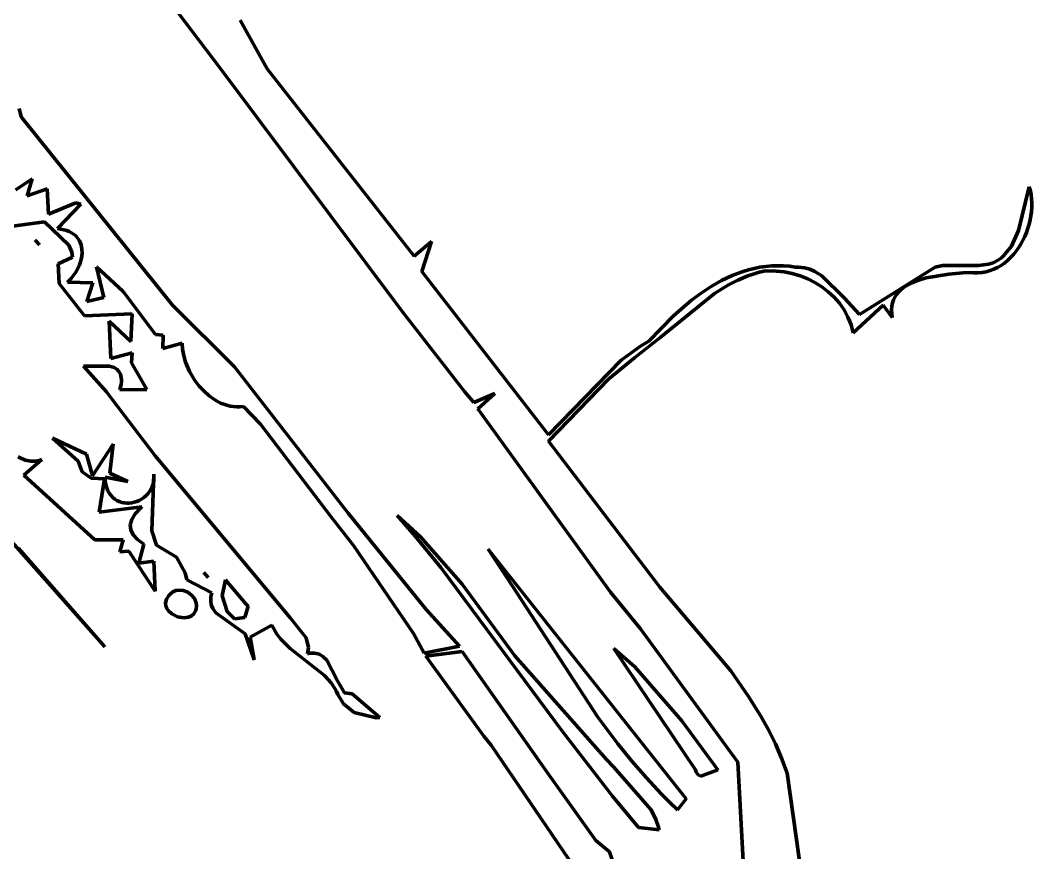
# Model space of a CAD drawing. Header units: millimetres. Extents: x 0 to 14.2, y 0 to 19.5.
# Drawn here: x 11.288 to 12.655, y 8.142 to 9.267 of the extents above; entities that cross this region are included whole.
import ezdxf

# ---------------------------------------------------------------- set-up
doc = ezdxf.new("R2010")
doc.units = ezdxf.units.MM
doc.layers.add('color#010101ff', color=7, linetype='CONTINUOUS', lineweight=100)
doc.layers.add('color#fdfdfdff', color=7, linetype='CONTINUOUS', lineweight=100)

msp = doc.modelspace()

# ---------------------------------------------------------------- linework, layer by layer
at = {"layer": 'color#010101ff'}
for p, q in [((11.5593, 9.2002), (11.2955, 9.5486)), ((11.5847, 9.2668), (11.6214, 9.201)), ((11.8042, 8.8726), (11.5593, 9.2002)), ((11.6214, 9.201), (11.8199, 8.9478)), ((11.2861, 9.1477), (11.2888, 9.136)), ((11.2888, 9.136), (11.4931, 8.8818)), ((11.3035, 9.0524), (11.2817, 9.0376)), ((11.2971, 9.0296), (11.3035, 9.0524)), ((11.3237, 9.0389), (11.2971, 9.0296)), ((11.3257, 9.0047), (11.3237, 9.0389)), ((12.6369, 8.9825), (12.6514, 9.0415)), ((12.6514, 9.0415), (12.6528, 9.0363)), ((12.6528, 9.0363), (12.6538, 9.0309)), ((12.6538, 9.0309), (12.6544, 9.0254)), ((12.6544, 9.0254), (12.6547, 9.0198)), ((11.3625, 9.0201), (11.3257, 9.0047)), ((11.3379, 8.9851), (11.3692, 9.0183)), ((11.3692, 9.0183), (11.3625, 9.0201)), ((12.6546, 9.0141), (12.6542, 9.0084)), ((12.6547, 9.0198), (12.6546, 9.0141)), ((12.6525, 8.9969), (12.6511, 8.9912)), ((12.6535, 9.0026), (12.6525, 8.9969)), ((12.6542, 9.0084), (12.6535, 9.0026)), ((11.2672, 8.987), (11.3203, 8.9943)), ((11.3203, 8.9943), (11.353, 8.9627)), ((11.3424, 8.9845), (11.3379, 8.9851)), ((11.3465, 8.9836), (11.3424, 8.9845)), ((11.3503, 8.9825), (11.3465, 8.9836)), ((11.3537, 8.9811), (11.3503, 8.9825)), ((12.6272, 8.9615), (12.6369, 8.9825)), ((12.6495, 8.9856), (12.6475, 8.98)), ((12.6511, 8.9912), (12.6495, 8.9856)), ((11.3077, 8.9695), (11.3085, 8.9686)), ((11.3137, 8.963), (11.3077, 8.9695)), ((11.3568, 8.9796), (11.3537, 8.9811)), ((11.3595, 8.9778), (11.3568, 8.9796)), ((11.362, 8.9758), (11.3595, 8.9778)), ((11.3641, 8.9736), (11.362, 8.9758)), ((11.366, 8.9712), (11.3641, 8.9736)), ((11.3675, 8.9687), (11.366, 8.9712)), ((11.3698, 8.9634), (11.3675, 8.9687)), ((12.6427, 8.9693), (12.6399, 8.9642)), ((12.6452, 8.9746), (12.6427, 8.9693)), ((12.6475, 8.98), (12.6452, 8.9746)), ((11.3085, 8.9686), (11.3137, 8.963)), ((11.353, 8.9627), (11.3574, 8.9533)), ((11.3709, 8.9576), (11.3698, 8.9634)), ((11.3711, 8.9515), (11.3709, 8.9576)), ((11.8199, 8.9478), (11.8433, 8.9678)), ((11.8433, 8.9678), (11.8304, 8.9272)), ((12.6188, 8.951), (12.6272, 8.9615)), ((12.6368, 8.9593), (12.6335, 8.9546)), ((12.6399, 8.9642), (12.6368, 8.9593)), ((11.3582, 8.9467), (11.3389, 8.9376)), ((11.3574, 8.9533), (11.3582, 8.9467)), ((11.3674, 8.9357), (11.3702, 8.9452)), ((11.3702, 8.9452), (11.3711, 8.9515)), ((12.6023, 8.939), (12.6082, 8.9419)), ((12.6082, 8.9419), (12.6137, 8.9458)), ((12.6137, 8.9458), (12.6163, 8.9483)), ((12.6163, 8.9483), (12.6188, 8.951)), ((12.622, 8.9421), (12.6177, 8.9386)), ((12.6261, 8.946), (12.622, 8.9421)), ((12.6299, 8.9502), (12.6261, 8.946)), ((12.6335, 8.9546), (12.6299, 8.9502)), ((11.3389, 8.9376), (11.34, 8.9108)), ((11.3627, 8.9264), (11.3674, 8.9357)), ((11.4266, 8.9002), (11.3907, 8.9336)), ((11.3907, 8.9336), (11.4003, 8.8919)), ((12.2644, 8.9272), (12.2719, 8.9294)), ((12.2719, 8.9294), (12.2795, 8.9314)), ((12.2795, 8.9314), (12.2873, 8.9329)), ((12.2873, 8.9329), (12.2951, 8.934)), ((12.298, 8.928), (12.2925, 8.9276)), ((12.2951, 8.934), (12.303, 8.9347)), ((12.3091, 8.9278), (12.298, 8.928)), ((12.303, 8.9347), (12.311, 8.935)), ((12.3201, 8.9267), (12.3091, 8.9278)), ((12.311, 8.935), (12.319, 8.9349)), ((12.319, 8.9349), (12.3272, 8.9342)), ((12.3272, 8.9342), (12.3355, 8.9331)), ((12.3355, 8.9331), (12.3396, 8.933)), ((12.3396, 8.933), (12.3474, 8.9321)), ((12.3474, 8.9321), (12.3547, 8.9301)), ((12.3547, 8.9301), (12.3615, 8.9272)), ((12.422, 8.8689), (12.5243, 8.9328)), ((12.5243, 8.9328), (12.534, 8.9351)), ((12.534, 8.9351), (12.5828, 8.9353)), ((12.5828, 8.9353), (12.5961, 8.9371)), ((12.5984, 8.9283), (12.5931, 8.9268)), ((12.5961, 8.9371), (12.6023, 8.939)), ((12.6035, 8.9302), (12.5984, 8.9283)), ((12.6085, 8.9326), (12.6035, 8.9302)), ((12.6132, 8.9354), (12.6085, 8.9326)), ((12.6177, 8.9386), (12.6132, 8.9354)), ((11.3515, 8.9128), (11.3565, 8.9179)), ((11.3565, 8.9179), (11.3627, 8.9264)), ((11.8304, 8.9272), (12.0015, 8.7063)), ((12.2214, 8.9069), (12.2353, 8.9148)), ((12.2353, 8.9148), (12.2497, 8.9216)), ((12.2576, 8.9156), (12.2447, 8.909)), ((12.2497, 8.9216), (12.257, 8.9245)), ((12.257, 8.9245), (12.2644, 8.9272)), ((12.2711, 8.9213), (12.2576, 8.9156)), ((12.278, 8.9237), (12.2711, 8.9213)), ((12.2851, 8.9258), (12.278, 8.9237)), ((12.2925, 8.9276), (12.2851, 8.9258)), ((12.331, 8.9245), (12.3201, 8.9267)), ((12.3416, 8.9214), (12.331, 8.9245)), ((12.3518, 8.9174), (12.3416, 8.9214)), ((12.3617, 8.9124), (12.3518, 8.9174)), ((12.3615, 8.9272), (12.3711, 8.9215)), ((12.3711, 8.9215), (12.4012, 8.8915)), ((12.5021, 8.9155), (12.4929, 8.9119)), ((12.5118, 8.9184), (12.5021, 8.9155)), ((12.5425, 8.9237), (12.5118, 8.9184)), ((12.5616, 8.9254), (12.5425, 8.9237)), ((12.5701, 8.9259), (12.5616, 8.9254)), ((12.5761, 8.9253), (12.5701, 8.9259)), ((12.5819, 8.9253), (12.5761, 8.9253)), ((12.5876, 8.9258), (12.5819, 8.9253)), ((12.5931, 8.9268), (12.5876, 8.9258)), ((11.34, 8.9108), (11.3742, 8.8674)), ((11.3856, 8.9119), (11.3515, 8.9128)), ((11.3774, 8.8865), (11.3856, 8.9119)), ((12.208, 8.898), (12.2214, 8.9069)), ((12.2447, 8.909), (12.2261, 8.8976)), ((12.3709, 8.9066), (12.3617, 8.9124)), ((12.3796, 8.8999), (12.3709, 8.9066)), ((12.4775, 8.9022), (12.4745, 8.8992)), ((12.481, 8.905), (12.4775, 8.9022)), ((12.4847, 8.9075), (12.481, 8.905)), ((12.4887, 8.9098), (12.4847, 8.9075)), ((12.4929, 8.9119), (12.4887, 8.9098)), ((11.4003, 8.8919), (11.3774, 8.8865)), ((11.4702, 8.8419), (11.4266, 8.9002)), ((12.2261, 8.8976), (12.1521, 8.8375)), ((12.1703, 8.8672), (12.195, 8.8883)), ((12.195, 8.8883), (12.208, 8.898)), ((12.3876, 8.8925), (12.3796, 8.8999)), ((12.3947, 8.8842), (12.3876, 8.8925)), ((12.4012, 8.8915), (12.422, 8.8689)), ((12.4677, 8.8887), (12.4663, 8.8846)), ((12.4695, 8.8925), (12.4677, 8.8887)), ((12.4718, 8.896), (12.4695, 8.8925)), ((12.4745, 8.8992), (12.4718, 8.896)), ((11.4931, 8.8818), (11.5769, 8.7985)), ((12.401, 8.8753), (12.3947, 8.8842)), ((12.4063, 8.8656), (12.401, 8.8753)), ((12.4539, 8.8815), (12.4135, 8.8442)), ((12.4662, 8.8651), (12.4539, 8.8815)), ((12.4655, 8.8802), (12.4651, 8.8755)), ((12.4651, 8.8755), (12.4654, 8.8705)), ((12.4663, 8.8846), (12.4655, 8.8802)), ((11.3742, 8.8674), (11.4387, 8.8698)), ((11.4371, 8.8325), (11.4077, 8.8601)), ((11.4077, 8.8601), (11.41, 8.8098)), ((11.4387, 8.8698), (11.4371, 8.8325)), ((11.888, 8.7651), (11.8042, 8.8726)), ((12.1371, 8.833), (12.1703, 8.8672)), ((12.4085, 8.8605), (12.4063, 8.8656)), ((12.4105, 8.8552), (12.4085, 8.8605)), ((12.4654, 8.8705), (12.4662, 8.8651)), ((12.4121, 8.8498), (12.4105, 8.8552)), ((12.4135, 8.8442), (12.4121, 8.8498)), ((11.4807, 8.8409), (11.4702, 8.8419)), ((11.4804, 8.823), (11.4807, 8.8409)), ((12.1521, 8.8375), (12.1176, 8.8106)), ((12.1259, 8.8263), (12.1371, 8.833)), ((11.5063, 8.8304), (11.4804, 8.823)), ((11.5069, 8.822), (11.5063, 8.8304)), ((11.5085, 8.8134), (11.5069, 8.822)), ((12.0999, 8.8074), (12.1259, 8.8263)), ((11.41, 8.8098), (11.4389, 8.8174)), ((11.4389, 8.8174), (11.438, 8.8035)), ((11.511, 8.8048), (11.5085, 8.8134)), ((11.5165, 8.792), (11.511, 8.8048)), ((12.0015, 8.7063), (12.0999, 8.8074)), ((12.1176, 8.8106), (12.0832, 8.782)), ((11.4082, 8.7994), (11.3729, 8.7993)), ((11.3729, 8.7993), (11.4043, 8.7646)), ((11.4146, 8.7973), (11.4082, 8.7994)), ((11.4181, 8.7951), (11.4146, 8.7973)), ((11.4209, 8.7921), (11.4181, 8.7951)), ((11.423, 8.7883), (11.4209, 8.7921)), ((11.438, 8.8035), (11.4585, 8.7679)), ((11.5237, 8.7798), (11.5165, 8.792)), ((11.5769, 8.7985), (11.7308, 8.6003)), ((11.4236, 8.7861), (11.423, 8.7883)), ((11.4241, 8.7836), (11.4236, 8.7861)), ((11.4238, 8.7746), (11.4242, 8.7779)), ((11.4243, 8.7809), (11.4241, 8.7836)), ((11.4242, 8.7779), (11.4243, 8.7809)), ((11.5295, 8.7722), (11.5237, 8.7798)), ((12.0832, 8.782), (12.0016, 8.6979)), ((11.4043, 8.7646), (11.4121, 8.7535)), ((11.4222, 8.7672), (11.4232, 8.7711)), ((11.4585, 8.7679), (11.4222, 8.7672)), ((11.4232, 8.7711), (11.4238, 8.7746)), ((11.5359, 8.7652), (11.5295, 8.7722)), ((11.5429, 8.759), (11.5359, 8.7652)), ((11.9004, 8.7501), (11.888, 8.7651)), ((11.4121, 8.7535), (11.47, 8.6782)), ((11.5504, 8.7537), (11.5429, 8.759)), ((11.5584, 8.7494), (11.5504, 8.7537)), ((11.9292, 8.7621), (11.9004, 8.7501)), ((11.9061, 8.7416), (11.9292, 8.7621)), ((11.5626, 8.7477), (11.5584, 8.7494)), ((11.5668, 8.7463), (11.5626, 8.7477)), ((11.5711, 8.7452), (11.5668, 8.7463)), ((11.5755, 8.7445), (11.5711, 8.7452)), ((11.58, 8.7441), (11.5755, 8.7445)), ((11.5845, 8.7441), (11.58, 8.7441)), ((11.5891, 8.7445), (11.5845, 8.7441)), ((11.6124, 8.7209), (11.5891, 8.7445)), ((12.0852, 8.4936), (11.9061, 8.7416)), ((11.7074, 8.5959), (11.6124, 8.7209)), ((11.3771, 8.6804), (11.3311, 8.7019)), ((11.3311, 8.7019), (11.3658, 8.6706)), ((12.0016, 8.6979), (12.1522, 8.5006)), ((11.4132, 8.694), (11.3853, 8.6508)), ((11.4088, 8.6545), (11.4132, 8.694)), ((11.2942, 8.6722), (11.2846, 8.6768)), ((11.2925, 8.652), (11.3165, 8.6729)), ((11.302, 8.6707), (11.2942, 8.6722)), ((11.3075, 8.6708), (11.302, 8.6707)), ((11.3134, 8.6719), (11.3075, 8.6708)), ((11.3165, 8.6729), (11.3134, 8.6719)), ((11.3658, 8.6706), (11.3714, 8.6562)), ((11.3853, 8.6508), (11.3771, 8.6804)), ((11.47, 8.6782), (11.6527, 8.4587)), ((11.3714, 8.6562), (11.3834, 8.6477)), ((11.433, 8.6435), (11.4088, 8.6545)), ((11.3884, 8.5647), (11.2925, 8.652)), ((11.3834, 8.6477), (11.4014, 8.6469)), ((11.4014, 8.6469), (11.3943, 8.6019)), ((11.4025, 8.6439), (11.4021, 8.6491)), ((11.4021, 8.6491), (11.433, 8.6435)), ((11.4033, 8.6391), (11.4025, 8.6439)), ((11.4656, 8.5768), (11.4683, 8.6533)), ((11.4679, 8.6444), (11.467, 8.6403)), ((11.4683, 8.6487), (11.4679, 8.6444)), ((11.4683, 8.6533), (11.4683, 8.6487)), ((11.4045, 8.6348), (11.4033, 8.6391)), ((11.406, 8.6309), (11.4045, 8.6348)), ((11.4079, 8.6274), (11.406, 8.6309)), ((11.4102, 8.6244), (11.4079, 8.6274)), ((11.4621, 8.6296), (11.4598, 8.6267)), ((11.4641, 8.6329), (11.4621, 8.6296)), ((11.4657, 8.6364), (11.4641, 8.6329)), ((11.467, 8.6403), (11.4657, 8.6364)), ((11.4017, 8.4199), (11.2274, 8.6165)), ((11.4127, 8.6217), (11.4102, 8.6244)), ((11.4154, 8.6195), (11.4127, 8.6217)), ((11.4183, 8.6176), (11.4154, 8.6195)), ((11.4214, 8.6162), (11.4183, 8.6176)), ((11.4247, 8.6151), (11.4214, 8.6162)), ((11.428, 8.6144), (11.4247, 8.6151)), ((11.4314, 8.6141), (11.428, 8.6144)), ((11.4349, 8.6142), (11.4314, 8.6141)), ((11.4383, 8.6146), (11.4349, 8.6142)), ((11.4417, 8.6153), (11.4383, 8.6146)), ((11.4451, 8.6164), (11.4417, 8.6153)), ((11.4484, 8.6178), (11.4451, 8.6164)), ((11.4515, 8.6195), (11.4484, 8.6178)), ((11.4545, 8.6216), (11.4515, 8.6195)), ((11.4573, 8.624), (11.4545, 8.6216)), ((11.4598, 8.6267), (11.4573, 8.624)), ((11.3943, 8.6019), (11.4519, 8.609)), ((11.4497, 8.607), (11.4427, 8.5994)), ((11.4519, 8.609), (11.4497, 8.607)), ((11.7308, 8.6003), (11.8361, 8.4704)), ((11.4382, 8.592), (11.4363, 8.5849)), ((11.4427, 8.5994), (11.4382, 8.592)), ((11.7381, 8.5569), (11.7074, 8.5959)), ((11.7969, 8.5973), (11.8283, 8.5685)), ((11.8211, 8.5696), (11.7969, 8.5973)), ((11.4363, 8.5849), (11.437, 8.578)), ((11.437, 8.578), (11.4402, 8.5713)), ((11.4719, 8.5574), (11.4656, 8.5768)), ((11.4265, 8.5645), (11.3884, 8.5647)), ((11.422, 8.5483), (11.4265, 8.5645)), ((11.4402, 8.5713), (11.4461, 8.5649)), ((11.4461, 8.5649), (11.4545, 8.5588)), ((11.4545, 8.5588), (11.4476, 8.5331)), ((11.8561, 8.527), (11.8211, 8.5696)), ((11.8283, 8.5685), (11.885, 8.5044)), ((11.2853, 8.553), (11.4017, 8.4199)), ((11.4344, 8.5493), (11.422, 8.5483)), ((11.4698, 8.4951), (11.4344, 8.5493)), ((11.4986, 8.541), (11.4719, 8.5574)), ((11.819, 8.4379), (11.7381, 8.5569)), ((11.953, 8.5017), (11.9201, 8.552)), ((11.9201, 8.552), (12.1878, 8.2142)), ((11.4476, 8.5331), (11.4682, 8.5355)), ((11.4682, 8.5355), (11.4698, 8.4951)), ((11.5105, 8.5199), (11.4986, 8.541)), ((11.5125, 8.5105), (11.5105, 8.5199)), ((11.5356, 8.5204), (11.5378, 8.5178)), ((11.5415, 8.5134), (11.5356, 8.5204)), ((11.5378, 8.5178), (11.5415, 8.5134)), ((12.0205, 8.3053), (11.8561, 8.527)), ((11.5463, 8.4929), (11.5125, 8.5105)), ((11.5651, 8.5102), (11.5606, 8.4889)), ((11.5923, 8.4782), (11.5651, 8.5102)), ((11.885, 8.5044), (11.9558, 8.4076)), ((11.4884, 8.4892), (11.49, 8.4911)), ((11.49, 8.4911), (11.4936, 8.494)), ((11.4936, 8.494), (11.4976, 8.4959)), ((11.4976, 8.4959), (11.5017, 8.4966)), ((11.5017, 8.4966), (11.5079, 8.4961)), ((11.5079, 8.4961), (11.5139, 8.4937)), ((11.5139, 8.4937), (11.5191, 8.4899)), ((11.5455, 8.4898), (11.5463, 8.4929)), ((12.0683, 8.3249), (11.953, 8.5017)), ((12.1258, 8.4444), (12.0852, 8.4936)), ((12.1522, 8.5006), (12.2478, 8.3874)), ((11.4839, 8.4791), (11.4847, 8.4831)), ((11.4843, 8.4753), (11.4839, 8.4791)), ((11.4847, 8.4831), (11.4856, 8.4851)), ((11.4856, 8.4851), (11.4868, 8.4871)), ((11.4868, 8.4871), (11.4884, 8.4892)), ((11.5191, 8.4899), (11.5231, 8.485)), ((11.5231, 8.485), (11.5255, 8.4792)), ((11.5255, 8.4792), (11.5259, 8.4751)), ((11.5449, 8.4814), (11.545, 8.4868)), ((11.5458, 8.4764), (11.5449, 8.4814)), ((11.545, 8.4868), (11.5455, 8.4898)), ((11.5606, 8.4889), (11.5671, 8.4676)), ((11.5956, 8.4746), (11.5923, 8.4782)), ((11.4856, 8.4717), (11.4843, 8.4753)), ((11.4878, 8.4685), (11.4856, 8.4717)), ((11.4924, 8.4643), (11.4878, 8.4685)), ((11.5002, 8.4605), (11.4924, 8.4643)), ((11.5221, 8.4645), (11.5188, 8.4618)), ((11.5235, 8.4666), (11.5221, 8.4645)), ((11.5246, 8.4687), (11.5235, 8.4666)), ((11.5253, 8.4709), (11.5246, 8.4687)), ((11.5259, 8.4751), (11.5253, 8.4709)), ((11.5477, 8.4718), (11.5458, 8.4764)), ((11.552, 8.4657), (11.5477, 8.4718)), ((11.5854, 8.442), (11.552, 8.4657)), ((11.5671, 8.4676), (11.5769, 8.4575)), ((11.5912, 8.4595), (11.5956, 8.4746)), ((11.8361, 8.4704), (11.881, 8.4208)), ((11.5087, 8.4592), (11.5002, 8.4605)), ((11.515, 8.4601), (11.5087, 8.4592)), ((11.5188, 8.4618), (11.515, 8.4601)), ((11.5769, 8.4575), (11.5912, 8.4595)), ((11.6527, 8.4587), (11.674, 8.4318)), ((11.5914, 8.4374), (11.5854, 8.442)), ((11.6039, 8.4021), (11.5914, 8.4374)), ((11.6276, 8.4492), (11.5985, 8.4328)), ((11.6296, 8.4449), (11.6276, 8.4492)), ((11.6343, 8.4371), (11.6296, 8.4449)), ((11.6397, 8.4301), (11.6343, 8.4371)), ((11.8334, 8.4115), (11.819, 8.4379)), ((12.2575, 8.2638), (12.1258, 8.4444)), ((11.5985, 8.4328), (11.6039, 8.4021)), ((11.6524, 8.4176), (11.6397, 8.4301)), ((11.674, 8.4318), (11.677, 8.4189)), ((11.6986, 8.3812), (11.6524, 8.4176)), ((11.677, 8.4189), (11.6758, 8.4105)), ((11.6758, 8.4105), (11.6791, 8.4111)), ((11.6791, 8.4111), (11.6821, 8.4114)), ((11.6821, 8.4114), (11.685, 8.4114)), ((11.685, 8.4114), (11.6876, 8.411)), ((11.6876, 8.411), (11.6901, 8.4104)), ((11.6901, 8.4104), (11.6925, 8.4095)), ((11.6925, 8.4095), (11.6967, 8.407)), ((11.881, 8.4208), (11.8334, 8.4115)), ((11.8356, 8.4073), (11.885, 8.4136)), ((11.885, 8.4136), (12, 8.2496)), ((12.09, 8.4177), (12.118, 8.393)), ((12.2, 8.2535), (12.09, 8.4177)), ((11.6967, 8.407), (11.702, 8.4017)), ((11.702, 8.4017), (11.7163, 8.3739)), ((11.914, 8.2989), (11.8356, 8.4073)), ((11.9558, 8.4076), (12.08, 8.2677)), ((11.7076, 8.3712), (11.6986, 8.3812)), ((12.118, 8.393), (12.1815, 8.3198)), ((12.2478, 8.3874), (12.272, 8.3529)), ((11.7127, 8.3637), (11.7076, 8.3712)), ((11.7163, 8.3739), (11.7256, 8.3575)), ((11.715, 8.3596), (11.7127, 8.3637)), ((11.717, 8.3554), (11.715, 8.3596)), ((11.7245, 8.3427), (11.717, 8.3554)), ((11.7256, 8.3575), (11.7363, 8.3562)), ((11.7363, 8.3562), (11.7737, 8.3242)), ((11.7389, 8.3312), (11.7245, 8.3427)), ((12.272, 8.3529), (12.2885, 8.326)), ((11.7688, 8.3241), (11.7389, 8.3312)), ((11.7737, 8.3242), (11.7688, 8.3241)), ((12.0953, 8.2888), (12.0683, 8.3249)), ((12.1815, 8.3198), (12.2302, 8.2536)), ((12.2885, 8.326), (12.2987, 8.3075)), ((11.924, 8.2868), (11.914, 8.2989)), ((12.0879, 8.2179), (12.0205, 8.3053)), ((12.2987, 8.3075), (12.3081, 8.2886)), ((12.0438, 8.111), (11.924, 8.2868)), ((12.1142, 8.2654), (12.0953, 8.2888)), ((12.3081, 8.2886), (12.3166, 8.2692)), ((12.08, 8.2677), (12.0894, 8.2576)), ((12.1338, 8.2427), (12.1142, 8.2654)), ((12.2757, 7.926), (12.2575, 8.2638)), ((12.3166, 8.2692), (12.3241, 8.2492)), ((12, 8.2496), (12.0655, 8.1579)), ((12.0894, 8.2576), (12.1401, 8.1995)), ((12.2012, 8.2504), (12.2, 8.2535)), ((12.2036, 8.247), (12.2012, 8.2504)), ((12.2075, 8.2449), (12.2036, 8.247)), ((12.2302, 8.2536), (12.2075, 8.2449)), ((12.3241, 8.2492), (12.3511, 8.0556)), ((12.1543, 8.2207), (12.1338, 8.2427)), ((12.1233, 8.1756), (12.0879, 8.2179)), ((12.165, 8.2101), (12.1543, 8.2207)), ((12.1758, 8.1996), (12.165, 8.2101)), ((12.1878, 8.2142), (12.1758, 8.1996)), ((12.1401, 8.1995), (12.1467, 8.1867)), ((12.1467, 8.1867), (12.1501, 8.1761)), ((12.1501, 8.1761), (12.1509, 8.1724)), ((12.1509, 8.1724), (12.1233, 8.1756)), ((12.0655, 8.1579), (12.0838, 8.1428)), ((12.0838, 8.1428), (12.1812, 7.8536))]:
    msp.add_line(p, q, dxfattribs=at)
at = {"layer": 'color#fdfdfdff'}
for p, q in [((11.2955, 9.5486), (11.5593, 9.2002)), ((11.6214, 9.201), (11.5847, 9.2668)), ((11.5593, 9.2002), (11.8042, 8.8726)), ((11.8199, 8.9478), (11.6214, 9.201)), ((11.2888, 9.136), (11.2861, 9.1477)), ((11.4931, 8.8818), (11.2888, 9.136)), ((11.2817, 9.0376), (11.3035, 9.0524)), ((11.3035, 9.0524), (11.2971, 9.0296)), ((11.2971, 9.0296), (11.3237, 9.0389)), ((11.3237, 9.0389), (11.3257, 9.0047)), ((12.6514, 9.0415), (12.6369, 8.9825)), ((12.6528, 9.0363), (12.6514, 9.0415)), ((12.6538, 9.0309), (12.6528, 9.0363)), ((12.6544, 9.0254), (12.6538, 9.0309)), ((12.6547, 9.0198), (12.6544, 9.0254)), ((11.3257, 9.0047), (11.3625, 9.0201)), ((11.3692, 9.0183), (11.3379, 8.9851)), ((11.3625, 9.0201), (11.3692, 9.0183)), ((12.6542, 9.0084), (12.6546, 9.0141)), ((12.6546, 9.0141), (12.6547, 9.0198)), ((12.6511, 8.9912), (12.6525, 8.9969)), ((12.6525, 8.9969), (12.6535, 9.0026)), ((12.6535, 9.0026), (12.6542, 9.0084)), ((11.3203, 8.9943), (11.2672, 8.987)), ((11.353, 8.9627), (11.3203, 8.9943)), ((11.3379, 8.9851), (11.3424, 8.9845)), ((11.3424, 8.9845), (11.3465, 8.9836)), ((11.3465, 8.9836), (11.3503, 8.9825)), ((11.3503, 8.9825), (11.3537, 8.9811)), ((12.6369, 8.9825), (12.6272, 8.9615)), ((12.6475, 8.98), (12.6495, 8.9856)), ((12.6495, 8.9856), (12.6511, 8.9912)), ((11.3077, 8.9695), (11.3137, 8.963)), ((11.3085, 8.9686), (11.3077, 8.9695)), ((11.3537, 8.9811), (11.3568, 8.9796)), ((11.3568, 8.9796), (11.3595, 8.9778)), ((11.3595, 8.9778), (11.362, 8.9758)), ((11.362, 8.9758), (11.3641, 8.9736)), ((11.3641, 8.9736), (11.366, 8.9712)), ((11.366, 8.9712), (11.3675, 8.9687)), ((11.3675, 8.9687), (11.3698, 8.9634)), ((12.6399, 8.9642), (12.6427, 8.9693)), ((12.6427, 8.9693), (12.6452, 8.9746)), ((12.6452, 8.9746), (12.6475, 8.98)), ((11.3137, 8.963), (11.3085, 8.9686)), ((11.3574, 8.9533), (11.353, 8.9627)), ((11.3698, 8.9634), (11.3709, 8.9576)), ((11.3709, 8.9576), (11.3711, 8.9515)), ((11.8433, 8.9678), (11.8199, 8.9478)), ((11.8304, 8.9272), (11.8433, 8.9678)), ((12.6272, 8.9615), (12.6188, 8.951)), ((12.6335, 8.9546), (12.6368, 8.9593)), ((12.6368, 8.9593), (12.6399, 8.9642)), ((11.3389, 8.9376), (11.3582, 8.9467)), ((11.3582, 8.9467), (11.3574, 8.9533)), ((11.3702, 8.9452), (11.3674, 8.9357)), ((11.3711, 8.9515), (11.3702, 8.9452)), ((12.6082, 8.9419), (12.6023, 8.939)), ((12.6137, 8.9458), (12.6082, 8.9419)), ((12.6163, 8.9483), (12.6137, 8.9458)), ((12.6188, 8.951), (12.6163, 8.9483)), ((12.6177, 8.9386), (12.622, 8.9421)), ((12.622, 8.9421), (12.6261, 8.946)), ((12.6261, 8.946), (12.6299, 8.9502)), ((12.6299, 8.9502), (12.6335, 8.9546)), ((11.34, 8.9108), (11.3389, 8.9376)), ((11.3674, 8.9357), (11.3627, 8.9264)), ((11.4003, 8.8919), (11.3907, 8.9336)), ((11.3907, 8.9336), (11.4266, 8.9002)), ((12.2719, 8.9294), (12.2644, 8.9272)), ((12.2795, 8.9314), (12.2719, 8.9294)), ((12.2873, 8.9329), (12.2795, 8.9314)), ((12.2951, 8.934), (12.2873, 8.9329)), ((12.2925, 8.9276), (12.298, 8.928)), ((12.303, 8.9347), (12.2951, 8.934)), ((12.298, 8.928), (12.3091, 8.9278)), ((12.311, 8.935), (12.303, 8.9347)), ((12.3091, 8.9278), (12.3201, 8.9267)), ((12.319, 8.9349), (12.311, 8.935)), ((12.3272, 8.9342), (12.319, 8.9349)), ((12.3355, 8.9331), (12.3272, 8.9342)), ((12.3396, 8.933), (12.3355, 8.9331)), ((12.3474, 8.9321), (12.3396, 8.933)), ((12.3547, 8.9301), (12.3474, 8.9321)), ((12.3615, 8.9272), (12.3547, 8.9301)), ((12.5243, 8.9328), (12.422, 8.8689)), ((12.534, 8.9351), (12.5243, 8.9328)), ((12.5828, 8.9353), (12.534, 8.9351)), ((12.5961, 8.9371), (12.5828, 8.9353)), ((12.5931, 8.9268), (12.5984, 8.9283)), ((12.6023, 8.939), (12.5961, 8.9371)), ((12.5984, 8.9283), (12.6035, 8.9302)), ((12.6035, 8.9302), (12.6085, 8.9326)), ((12.6085, 8.9326), (12.6132, 8.9354)), ((12.6132, 8.9354), (12.6177, 8.9386)), ((11.3565, 8.9179), (11.3515, 8.9128)), ((11.3627, 8.9264), (11.3565, 8.9179)), ((12.0015, 8.7063), (11.8304, 8.9272)), ((12.2353, 8.9148), (12.2214, 8.9069)), ((12.2497, 8.9216), (12.2353, 8.9148)), ((12.2447, 8.909), (12.2576, 8.9156)), ((12.257, 8.9245), (12.2497, 8.9216)), ((12.2644, 8.9272), (12.257, 8.9245)), ((12.2576, 8.9156), (12.2711, 8.9213)), ((12.2711, 8.9213), (12.278, 8.9237)), ((12.278, 8.9237), (12.2851, 8.9258)), ((12.2851, 8.9258), (12.2925, 8.9276)), ((12.3201, 8.9267), (12.331, 8.9245)), ((12.331, 8.9245), (12.3416, 8.9214)), ((12.3416, 8.9214), (12.3518, 8.9174)), ((12.3518, 8.9174), (12.3617, 8.9124)), ((12.3711, 8.9215), (12.3615, 8.9272)), ((12.4012, 8.8915), (12.3711, 8.9215)), ((12.4929, 8.9119), (12.5021, 8.9155)), ((12.5021, 8.9155), (12.5118, 8.9184)), ((12.5118, 8.9184), (12.5425, 8.9237)), ((12.5425, 8.9237), (12.5616, 8.9254)), ((12.5616, 8.9254), (12.5701, 8.9259)), ((12.5701, 8.9259), (12.5761, 8.9253)), ((12.5761, 8.9253), (12.5819, 8.9253)), ((12.5819, 8.9253), (12.5876, 8.9258)), ((12.5876, 8.9258), (12.5931, 8.9268)), ((11.3742, 8.8674), (11.34, 8.9108)), ((11.3515, 8.9128), (11.3856, 8.9119)), ((11.3856, 8.9119), (11.3774, 8.8865)), ((12.2214, 8.9069), (12.208, 8.898)), ((12.2261, 8.8976), (12.2447, 8.909)), ((12.3617, 8.9124), (12.3709, 8.9066)), ((12.3709, 8.9066), (12.3796, 8.8999)), ((12.4745, 8.8992), (12.4775, 8.9022)), ((12.4775, 8.9022), (12.481, 8.905)), ((12.481, 8.905), (12.4847, 8.9075)), ((12.4847, 8.9075), (12.4887, 8.9098)), ((12.4887, 8.9098), (12.4929, 8.9119)), ((11.3774, 8.8865), (11.4003, 8.8919)), ((11.4266, 8.9002), (11.4702, 8.8419)), ((12.1521, 8.8375), (12.2261, 8.8976)), ((12.195, 8.8883), (12.1703, 8.8672)), ((12.208, 8.898), (12.195, 8.8883)), ((12.3796, 8.8999), (12.3876, 8.8925)), ((12.3876, 8.8925), (12.3947, 8.8842)), ((12.422, 8.8689), (12.4012, 8.8915)), ((12.4663, 8.8846), (12.4677, 8.8887)), ((12.4677, 8.8887), (12.4695, 8.8925)), ((12.4695, 8.8925), (12.4718, 8.896)), ((12.4718, 8.896), (12.4745, 8.8992)), ((11.5769, 8.7985), (11.4931, 8.8818)), ((12.3947, 8.8842), (12.401, 8.8753)), ((12.401, 8.8753), (12.4063, 8.8656)), ((12.4135, 8.8442), (12.4539, 8.8815)), ((12.4539, 8.8815), (12.4662, 8.8651)), ((12.4651, 8.8755), (12.4655, 8.8802)), ((12.4654, 8.8705), (12.4651, 8.8755)), ((12.4655, 8.8802), (12.4663, 8.8846)), ((11.4387, 8.8698), (11.3742, 8.8674)), ((11.41, 8.8098), (11.4077, 8.8601)), ((11.4077, 8.8601), (11.4371, 8.8325)), ((11.4371, 8.8325), (11.4387, 8.8698)), ((11.8042, 8.8726), (11.888, 8.7651)), ((12.1703, 8.8672), (12.1371, 8.833)), ((12.4063, 8.8656), (12.4085, 8.8605)), ((12.4085, 8.8605), (12.4105, 8.8552)), ((12.4662, 8.8651), (12.4654, 8.8705)), ((12.4105, 8.8552), (12.4121, 8.8498)), ((12.4121, 8.8498), (12.4135, 8.8442)), ((11.4702, 8.8419), (11.4807, 8.8409)), ((11.4807, 8.8409), (11.4804, 8.823)), ((12.1176, 8.8106), (12.1521, 8.8375)), ((12.1371, 8.833), (12.1259, 8.8263)), ((11.4804, 8.823), (11.5063, 8.8304)), ((11.5063, 8.8304), (11.5069, 8.822)), ((11.5069, 8.822), (11.5085, 8.8134)), ((12.1259, 8.8263), (12.0999, 8.8074)), ((11.4389, 8.8174), (11.41, 8.8098)), ((11.438, 8.8035), (11.4389, 8.8174)), ((11.5085, 8.8134), (11.511, 8.8048)), ((11.511, 8.8048), (11.5165, 8.792)), ((12.0999, 8.8074), (12.0015, 8.7063)), ((12.0832, 8.782), (12.1176, 8.8106)), ((11.3729, 8.7993), (11.4082, 8.7994)), ((11.4043, 8.7646), (11.3729, 8.7993)), ((11.4082, 8.7994), (11.4146, 8.7973)), ((11.4146, 8.7973), (11.4181, 8.7951)), ((11.4181, 8.7951), (11.4209, 8.7921)), ((11.4209, 8.7921), (11.423, 8.7883)), ((11.4585, 8.7679), (11.438, 8.8035)), ((11.5165, 8.792), (11.5237, 8.7798)), ((11.7308, 8.6003), (11.5769, 8.7985)), ((11.423, 8.7883), (11.4236, 8.7861)), ((11.4236, 8.7861), (11.4241, 8.7836)), ((11.4242, 8.7779), (11.4238, 8.7746)), ((11.4241, 8.7836), (11.4243, 8.7809)), ((11.4243, 8.7809), (11.4242, 8.7779)), ((11.5237, 8.7798), (11.5295, 8.7722)), ((12.0016, 8.6979), (12.0832, 8.782)), ((11.4121, 8.7535), (11.4043, 8.7646)), ((11.4232, 8.7711), (11.4222, 8.7672)), ((11.4222, 8.7672), (11.4585, 8.7679)), ((11.4238, 8.7746), (11.4232, 8.7711)), ((11.5295, 8.7722), (11.5359, 8.7652)), ((11.5359, 8.7652), (11.5429, 8.759)), ((11.888, 8.7651), (11.9004, 8.7501)), ((11.47, 8.6782), (11.4121, 8.7535)), ((11.5429, 8.759), (11.5504, 8.7537)), ((11.5504, 8.7537), (11.5584, 8.7494)), ((11.9004, 8.7501), (11.9292, 8.7621)), ((11.9292, 8.7621), (11.9061, 8.7416)), ((11.5584, 8.7494), (11.5626, 8.7477)), ((11.5626, 8.7477), (11.5668, 8.7463)), ((11.5668, 8.7463), (11.5711, 8.7452)), ((11.5711, 8.7452), (11.5755, 8.7445)), ((11.5755, 8.7445), (11.58, 8.7441)), ((11.58, 8.7441), (11.5845, 8.7441)), ((11.5845, 8.7441), (11.5891, 8.7445)), ((11.5891, 8.7445), (11.6124, 8.7209)), ((11.9061, 8.7416), (12.0852, 8.4936)), ((11.6124, 8.7209), (11.7074, 8.5959)), ((11.3658, 8.6706), (11.3311, 8.7019)), ((11.3311, 8.7019), (11.3771, 8.6804)), ((12.1522, 8.5006), (12.0016, 8.6979)), ((11.3853, 8.6508), (11.4132, 8.694)), ((11.4132, 8.694), (11.4088, 8.6545)), ((11.2846, 8.6768), (11.2942, 8.6722)), ((11.3165, 8.6729), (11.2925, 8.652)), ((11.2942, 8.6722), (11.302, 8.6707)), ((11.302, 8.6707), (11.3075, 8.6708)), ((11.3075, 8.6708), (11.3134, 8.6719)), ((11.3134, 8.6719), (11.3165, 8.6729)), ((11.3714, 8.6562), (11.3658, 8.6706)), ((11.3771, 8.6804), (11.3853, 8.6508)), ((11.6527, 8.4587), (11.47, 8.6782)), ((11.3834, 8.6477), (11.3714, 8.6562)), ((11.4088, 8.6545), (11.433, 8.6435)), ((11.2925, 8.652), (11.3884, 8.5647)), ((11.4014, 8.6469), (11.3834, 8.6477)), ((11.3943, 8.6019), (11.4014, 8.6469)), ((11.433, 8.6435), (11.4021, 8.6491)), ((11.4021, 8.6491), (11.4025, 8.6439)), ((11.4025, 8.6439), (11.4033, 8.6391)), ((11.4683, 8.6533), (11.4656, 8.5768)), ((11.467, 8.6403), (11.4679, 8.6444)), ((11.4679, 8.6444), (11.4683, 8.6487)), ((11.4683, 8.6487), (11.4683, 8.6533)), ((11.4033, 8.6391), (11.4045, 8.6348)), ((11.4045, 8.6348), (11.406, 8.6309)), ((11.406, 8.6309), (11.4079, 8.6274)), ((11.4079, 8.6274), (11.4102, 8.6244)), ((11.4598, 8.6267), (11.4621, 8.6296)), ((11.4621, 8.6296), (11.4641, 8.6329)), ((11.4641, 8.6329), (11.4657, 8.6364)), ((11.4657, 8.6364), (11.467, 8.6403)), ((11.2274, 8.6165), (11.4017, 8.4199)), ((11.4102, 8.6244), (11.4127, 8.6217)), ((11.4127, 8.6217), (11.4154, 8.6195)), ((11.4154, 8.6195), (11.4183, 8.6176)), ((11.4183, 8.6176), (11.4214, 8.6162)), ((11.4214, 8.6162), (11.4247, 8.6151)), ((11.4247, 8.6151), (11.428, 8.6144)), ((11.428, 8.6144), (11.4314, 8.6141)), ((11.4314, 8.6141), (11.4349, 8.6142)), ((11.4349, 8.6142), (11.4383, 8.6146)), ((11.4383, 8.6146), (11.4417, 8.6153)), ((11.4417, 8.6153), (11.4451, 8.6164)), ((11.4451, 8.6164), (11.4484, 8.6178)), ((11.4484, 8.6178), (11.4515, 8.6195)), ((11.4515, 8.6195), (11.4545, 8.6216)), ((11.4545, 8.6216), (11.4573, 8.624)), ((11.4573, 8.624), (11.4598, 8.6267)), ((11.4519, 8.609), (11.3943, 8.6019)), ((11.4427, 8.5994), (11.4497, 8.607)), ((11.4497, 8.607), (11.4519, 8.609)), ((11.8361, 8.4704), (11.7308, 8.6003)), ((11.4363, 8.5849), (11.4382, 8.592)), ((11.4382, 8.592), (11.4427, 8.5994)), ((11.7074, 8.5959), (11.7381, 8.5569)), ((11.7969, 8.5973), (11.8211, 8.5696)), ((11.8283, 8.5685), (11.7969, 8.5973)), ((11.437, 8.578), (11.4363, 8.5849)), ((11.4402, 8.5713), (11.437, 8.578)), ((11.4656, 8.5768), (11.4719, 8.5574)), ((11.3884, 8.5647), (11.4265, 8.5645)), ((11.4265, 8.5645), (11.422, 8.5483)), ((11.4461, 8.5649), (11.4402, 8.5713)), ((11.4545, 8.5588), (11.4461, 8.5649)), ((11.4476, 8.5331), (11.4545, 8.5588)), ((11.8211, 8.5696), (11.8561, 8.527)), ((11.885, 8.5044), (11.8283, 8.5685)), ((11.4017, 8.4199), (11.2853, 8.553)), ((11.422, 8.5483), (11.4344, 8.5493)), ((11.4344, 8.5493), (11.4698, 8.4951)), ((11.4719, 8.5574), (11.4986, 8.541)), ((11.7381, 8.5569), (11.819, 8.4379)), ((12.1878, 8.2142), (11.9201, 8.552)), ((11.9201, 8.552), (11.953, 8.5017)), ((11.4682, 8.5355), (11.4476, 8.5331)), ((11.4698, 8.4951), (11.4682, 8.5355)), ((11.4986, 8.541), (11.5105, 8.5199)), ((11.5105, 8.5199), (11.5125, 8.5105)), ((11.5356, 8.5204), (11.5415, 8.5134)), ((11.5378, 8.5178), (11.5356, 8.5204)), ((11.5415, 8.5134), (11.5378, 8.5178)), ((11.8561, 8.527), (12.0205, 8.3053)), ((11.5125, 8.5105), (11.5463, 8.4929)), ((11.5606, 8.4889), (11.5651, 8.5102)), ((11.5651, 8.5102), (11.5923, 8.4782)), ((11.9558, 8.4076), (11.885, 8.5044)), ((11.49, 8.4911), (11.4884, 8.4892)), ((11.4936, 8.494), (11.49, 8.4911)), ((11.4976, 8.4959), (11.4936, 8.494)), ((11.5017, 8.4966), (11.4976, 8.4959)), ((11.5079, 8.4961), (11.5017, 8.4966)), ((11.5139, 8.4937), (11.5079, 8.4961)), ((11.5191, 8.4899), (11.5139, 8.4937)), ((11.5463, 8.4929), (11.5455, 8.4898)), ((11.953, 8.5017), (12.0683, 8.3249)), ((12.0852, 8.4936), (12.1258, 8.4444)), ((12.2478, 8.3874), (12.1522, 8.5006)), ((11.4847, 8.4831), (11.4839, 8.4791)), ((11.4839, 8.4791), (11.4843, 8.4753)), ((11.4856, 8.4851), (11.4847, 8.4831)), ((11.4868, 8.4871), (11.4856, 8.4851)), ((11.4884, 8.4892), (11.4868, 8.4871)), ((11.5231, 8.485), (11.5191, 8.4899)), ((11.5255, 8.4792), (11.5231, 8.485)), ((11.5259, 8.4751), (11.5255, 8.4792)), ((11.545, 8.4868), (11.5449, 8.4814)), ((11.5449, 8.4814), (11.5458, 8.4764)), ((11.5455, 8.4898), (11.545, 8.4868)), ((11.5671, 8.4676), (11.5606, 8.4889)), ((11.5923, 8.4782), (11.5956, 8.4746)), ((11.4843, 8.4753), (11.4856, 8.4717)), ((11.4856, 8.4717), (11.4878, 8.4685)), ((11.4878, 8.4685), (11.4924, 8.4643)), ((11.4924, 8.4643), (11.5002, 8.4605)), ((11.5188, 8.4618), (11.5221, 8.4645)), ((11.5221, 8.4645), (11.5235, 8.4666)), ((11.5235, 8.4666), (11.5246, 8.4687)), ((11.5246, 8.4687), (11.5253, 8.4709)), ((11.5253, 8.4709), (11.5259, 8.4751)), ((11.5458, 8.4764), (11.5477, 8.4718)), ((11.5477, 8.4718), (11.552, 8.4657)), ((11.552, 8.4657), (11.5854, 8.442)), ((11.5769, 8.4575), (11.5671, 8.4676)), ((11.5956, 8.4746), (11.5912, 8.4595)), ((11.881, 8.4208), (11.8361, 8.4704)), ((11.5002, 8.4605), (11.5087, 8.4592)), ((11.5087, 8.4592), (11.515, 8.4601)), ((11.515, 8.4601), (11.5188, 8.4618)), ((11.5912, 8.4595), (11.5769, 8.4575)), ((11.674, 8.4318), (11.6527, 8.4587)), ((11.5854, 8.442), (11.5914, 8.4374)), ((11.5914, 8.4374), (11.6039, 8.4021)), ((11.5985, 8.4328), (11.6276, 8.4492)), ((11.6276, 8.4492), (11.6296, 8.4449)), ((11.6296, 8.4449), (11.6343, 8.4371)), ((11.6343, 8.4371), (11.6397, 8.4301)), ((11.819, 8.4379), (11.8334, 8.4115)), ((12.1258, 8.4444), (12.2575, 8.2638)), ((11.6039, 8.4021), (11.5985, 8.4328)), ((11.6397, 8.4301), (11.6524, 8.4176)), ((11.677, 8.4189), (11.674, 8.4318)), ((11.6524, 8.4176), (11.6986, 8.3812)), ((11.6758, 8.4105), (11.677, 8.4189)), ((11.6791, 8.4111), (11.6758, 8.4105)), ((11.6821, 8.4114), (11.6791, 8.4111)), ((11.685, 8.4114), (11.6821, 8.4114)), ((11.6876, 8.411), (11.685, 8.4114)), ((11.6901, 8.4104), (11.6876, 8.411)), ((11.6925, 8.4095), (11.6901, 8.4104)), ((11.6967, 8.407), (11.6925, 8.4095)), ((11.8334, 8.4115), (11.881, 8.4208)), ((11.885, 8.4136), (11.8356, 8.4073)), ((12, 8.2496), (11.885, 8.4136)), ((12.09, 8.4177), (12.2, 8.2535)), ((12.118, 8.393), (12.09, 8.4177)), ((11.702, 8.4017), (11.6967, 8.407)), ((11.7163, 8.3739), (11.702, 8.4017)), ((11.8356, 8.4073), (11.914, 8.2989)), ((12.08, 8.2677), (11.9558, 8.4076)), ((11.6986, 8.3812), (11.7076, 8.3712)), ((12.1815, 8.3198), (12.118, 8.393)), ((12.272, 8.3529), (12.2478, 8.3874)), ((11.7076, 8.3712), (11.7127, 8.3637)), ((11.7256, 8.3575), (11.7163, 8.3739)), ((11.7127, 8.3637), (11.715, 8.3596)), ((11.715, 8.3596), (11.717, 8.3554)), ((11.717, 8.3554), (11.7245, 8.3427)), ((11.7363, 8.3562), (11.7256, 8.3575)), ((11.7737, 8.3242), (11.7363, 8.3562)), ((11.7245, 8.3427), (11.7389, 8.3312)), ((12.2885, 8.326), (12.272, 8.3529)), ((11.7389, 8.3312), (11.7688, 8.3241)), ((11.7688, 8.3241), (11.7737, 8.3242)), ((12.0683, 8.3249), (12.0953, 8.2888)), ((12.2302, 8.2536), (12.1815, 8.3198)), ((12.2987, 8.3075), (12.2885, 8.326)), ((11.914, 8.2989), (11.924, 8.2868)), ((12.0205, 8.3053), (12.0879, 8.2179)), ((12.3081, 8.2886), (12.2987, 8.3075)), ((11.924, 8.2868), (12.0438, 8.111)), ((12.0953, 8.2888), (12.1142, 8.2654)), ((12.3166, 8.2692), (12.3081, 8.2886)), ((12.0894, 8.2576), (12.08, 8.2677)), ((12.1142, 8.2654), (12.1338, 8.2427)), ((12.2575, 8.2638), (12.2757, 7.926)), ((12.3241, 8.2492), (12.3166, 8.2692)), ((12.0655, 8.1579), (12, 8.2496)), ((12.1401, 8.1995), (12.0894, 8.2576)), ((12.2, 8.2535), (12.2012, 8.2504)), ((12.2012, 8.2504), (12.2036, 8.247)), ((12.2036, 8.247), (12.2075, 8.2449)), ((12.2075, 8.2449), (12.2302, 8.2536)), ((12.3511, 8.0556), (12.3241, 8.2492)), ((12.1338, 8.2427), (12.1543, 8.2207)), ((12.0879, 8.2179), (12.1233, 8.1756)), ((12.1543, 8.2207), (12.165, 8.2101)), ((12.165, 8.2101), (12.1758, 8.1996)), ((12.1758, 8.1996), (12.1878, 8.2142)), ((12.1467, 8.1867), (12.1401, 8.1995)), ((12.1501, 8.1761), (12.1467, 8.1867)), ((12.1509, 8.1724), (12.1501, 8.1761)), ((12.1233, 8.1756), (12.1509, 8.1724)), ((12.0838, 8.1428), (12.0655, 8.1579)), ((12.1812, 7.8536), (12.0838, 8.1428))]:
    msp.add_line(p, q, dxfattribs=at)

doc.saveas('drawing.dxf')
